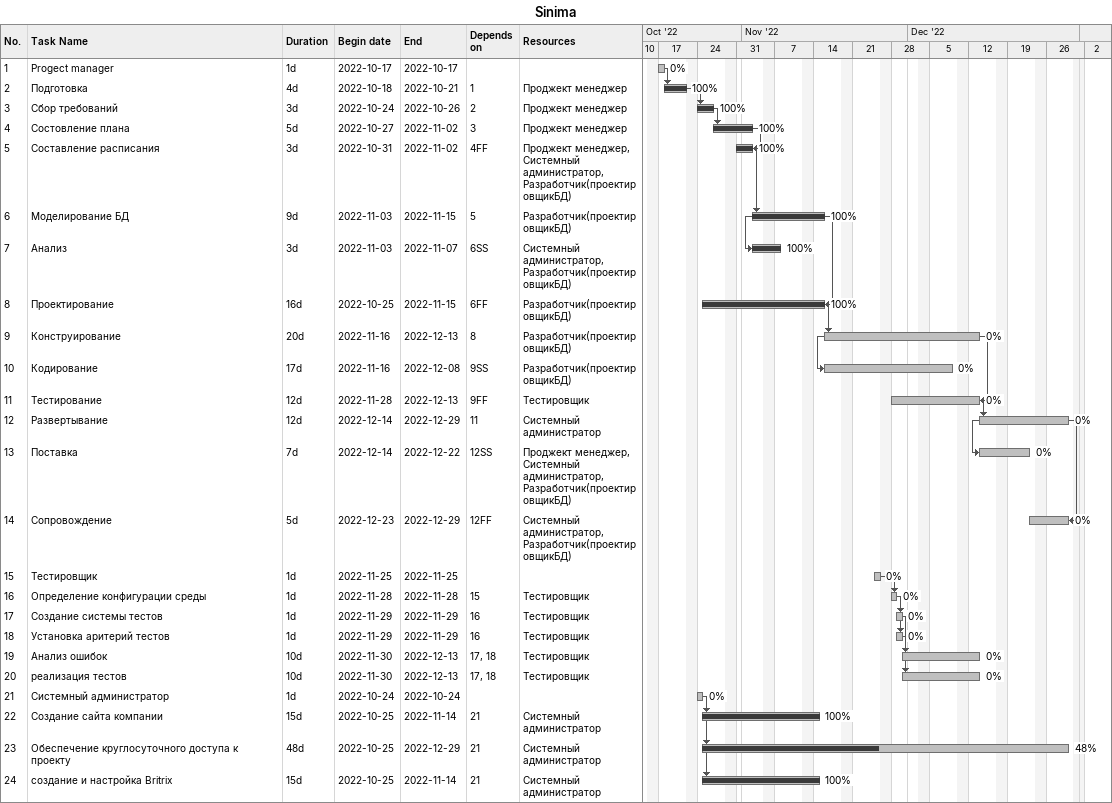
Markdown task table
Sinima

| ID | Task | Duration | Start | Finish | Predecessors | Resources | % complete |
|---|---|---|---|---|---|---|---|
| 1 | Progect manager | 1d | 2022-10-17 | 2022-10-17 |  |  | 0 |
| 2 | Подготовка | 4d | 2022-10-18 | 2022-10-21 | 1 | Проджект менеджер | 100 |
| 3 | Сбор требований | 3d | 2022-10-24 | 2022-10-26 | 2 | Проджект менеджер | 100 |
| 4 | Состовление плана | 5d | 2022-10-27 | 2022-11-02 | 3 | Проджект менеджер | 100 |
| 5 | Составление расписания | 3d | 2022-10-31 | 2022-11-02 | 4FF | Проджект менеджер, Системный администратор, Разработчик(проектировщикБД) | 100 |
| 6 | Моделирование БД | 9d | 2022-11-03 | 2022-11-15 | 5 | Разработчик(проектировщикБД) | 100 |
| 7 | Анализ | 3d | 2022-11-03 | 2022-11-07 | 6SS | Системный администратор, Разработчик(проектировщикБД) | 100 |
| 8 | Проектирование | 16d | 2022-10-25 | 2022-11-15 | 6FF | Разработчик(проектировщикБД) | 100 |
| 9 | Конструирование | 20d | 2022-11-16 | 2022-12-13 | 8 | Разработчик(проектировщикБД) | 0 |
| 10 | Кодирование | 17d | 2022-11-16 | 2022-12-08 | 9SS | Разработчик(проектировщикБД) | 0 |
| 11 | Тестирование | 12d | 2022-11-28 | 2022-12-13 | 9FF | Тестировщик | 0 |
| 12 | Развертывание | 12d | 2022-12-14 | 2022-12-29 | 11 | Системный администратор | 0 |
| 13 | Поставка | 7d | 2022-12-14 | 2022-12-22 | 12SS | Проджект менеджер, Системный администратор, Разработчик(проектировщикБД) | 0 |
| 14 | Сопровождение | 5d | 2022-12-23 | 2022-12-29 | 12FF | Системный администратор, Разработчик(проектировщикБД) | 0 |
| 15 | Тестировщик | 1d | 2022-11-25 | 2022-11-25 |  |  | 0 |
| 16 | Определение конфигурации среды | 1d | 2022-11-28 | 2022-11-28 | 15 | Тестировщик | 0 |
| 17 | Создание системы тестов | 1d | 2022-11-29 | 2022-11-29 | 16 | Тестировщик | 0 |
| 18 | Установка аритерий тестов | 1d | 2022-11-29 | 2022-11-29 | 16 | Тестировщик | 0 |
| 19 | Анализ ошибок | 10d | 2022-11-30 | 2022-12-13 | 17, 18 | Тестировщик | 0 |
| 20 | реализация тестов | 10d | 2022-11-30 | 2022-12-13 | 17, 18 | Тестировщик | 0 |
| 21 | Системный администратор | 1d | 2022-10-24 | 2022-10-24 |  |  | 0 |
| 22 | Создание сайта компании | 15d | 2022-10-25 | 2022-11-14 | 21 | Системный администратор | 100 |
| 23 | Обеспечение круглосуточного доступа к проекту | 48d | 2022-10-25 | 2022-12-29 | 21 | Системный администратор | 48 |
| 24 | создание и настройка Britrix | 15d | 2022-10-25 | 2022-11-14 | 21 | Системный администратор | 100 |
